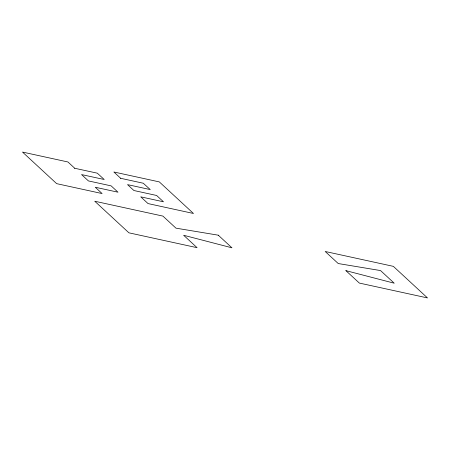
<?xml version="1.0" encoding="UTF-8"?>
<svg xmlns="http://www.w3.org/2000/svg" width="450" height="450" viewBox="0 0 450 450"><rect width="100%" height="100%" fill="white"/><g stroke="black" fill="none" stroke-linecap="round" stroke-linejoin="round"><path stroke-width="0.67" d="M74.599 168.238L97.29 173.166L104.22 179.505L81.557 174.583L88.436 180.928L111.156 185.878L117.99 192.195L95.271 187.245L102.099 193.562L56.661 183.651L22.5 152.066L67.939 161.977L74.751 168.272M120.549 178.273L143.269 183.229L150.255 189.579L127.536 184.624L133.914 190.524L156.634 195.48L163.468 201.797L140.749 196.841L148.033 203.574L193.472 213.486L159.311 181.901L113.873 171.99L120.701 178.307M345.909 270.647L394.223 283.207L380.554 270.574L338.231 263.543L325.176 251.482L393.339 266.349L427.5 297.934L359.342 283.072L345.898 270.641M218.284 235.187L175.961 228.156L162.922 216.101L94.759 201.24L128.919 232.824L197.083 247.686L183.639 235.26L231.953 247.821L218.284 235.187"/></g></svg>
